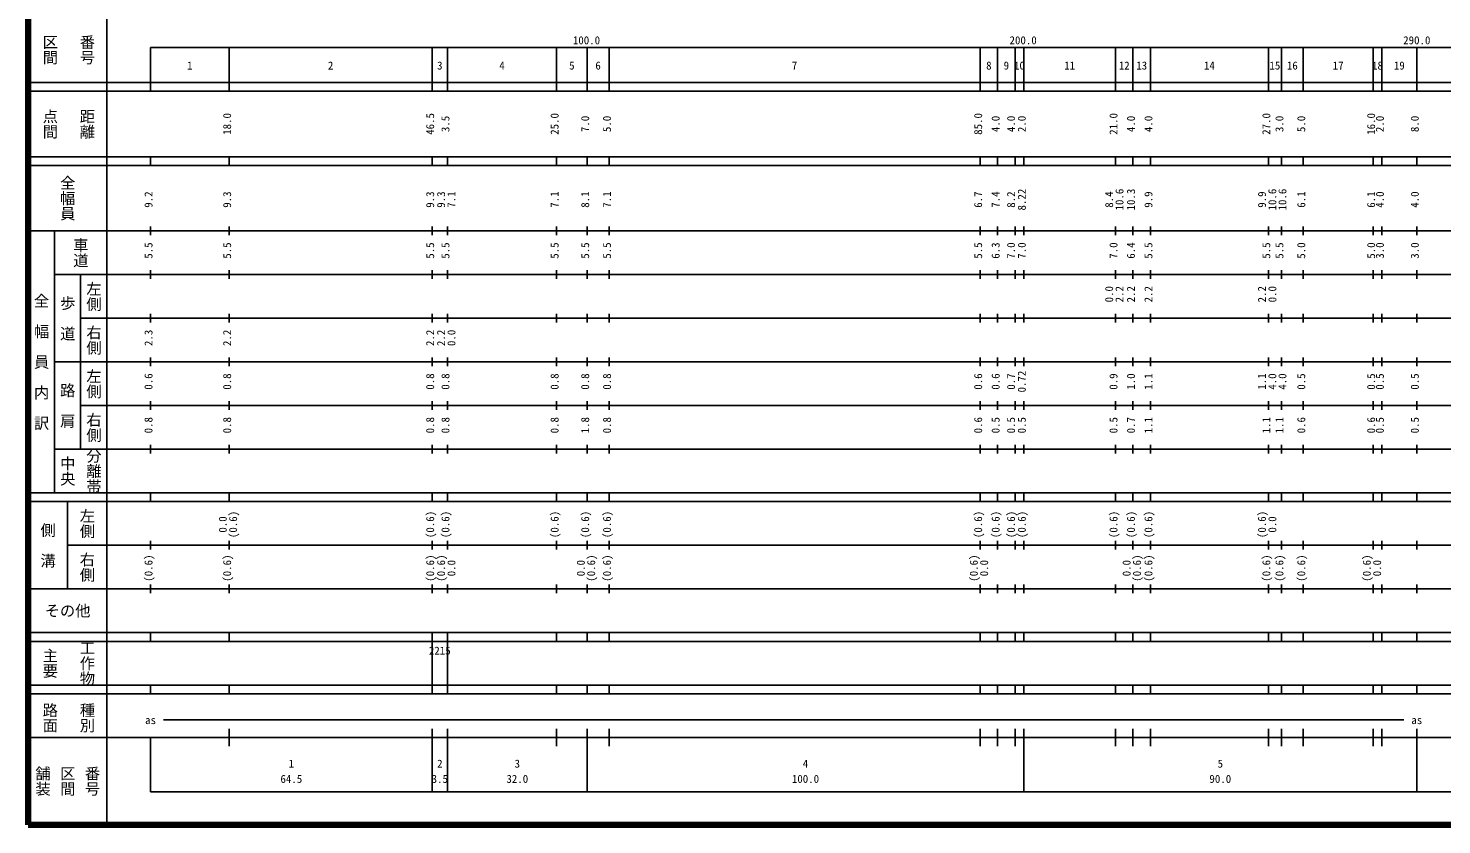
# Model space of a CAD drawing. Units: millimetres on the paper, enlarged 1000 times. Extents: x 40000 to 680000, y 20000 to 380000.
# Drawn here: x 40000 to 363711, y 20000 to 202409 of the extents above; entities that cross this region are included whole.
import ezdxf
from ezdxf.enums import TextEntityAlignment as Align

# ---------------------------------------------------------------- set-up
doc = ezdxf.new("R2010")
doc.units = ezdxf.units.MM
doc.header["$LTSCALE"] = 1000
doc.layers.add('M-TTL', color=2, linetype='Continuous', lineweight=140)
doc.layers.add('M-TTL-BAND', color=7, linetype='Continuous', lineweight=25)
doc.styles.add('@ＭＳ ゴシック', font='')
doc.styles.add('ＭＳ ゴシック', font='')
doc.styles.get('@ＭＳ ゴシック').set_extended_font_data('@MS Gothic')
doc.styles.get('ＭＳ ゴシック').set_extended_font_data('MS Gothic')

msp = doc.modelspace()

# ---------------------------------------------------------------- linework, layer by layer
at = {"layer": 'M-TTL'}
for p, q in [((40000, 380000), (40000, 20000)), ((40000, 20000), (680000, 20000))]:
    msp.add_line(p, q, dxfattribs=at)
at = {"layer": 'M-TTL-BAND'}
for p, q in [((58000, 370000), (58000, 20000)), ((68000, 198000), (579000, 198000)), ((68000, 198000), (68000, 188000)), ((86000, 188000), (86000, 198000)), ((132500, 188000), (132500, 198000)), ((136000, 188000), (136000, 198000)), ((161000, 188000), (161000, 198000)), ((168000, 188000), (168000, 198000)), ((173000, 188000), (173000, 198000)), ((258000, 188000), (258000, 198000)), ((262000, 188000), (262000, 198000)), ((266000, 188000), (266000, 198000)), ((268000, 188000), (268000, 198000)), ((289000, 188000), (289000, 198000)), ((293000, 188000), (293000, 198000)), ((297000, 188000), (297000, 198000)), ((324000, 188000), (324000, 198000)), ((327000, 188000), (327000, 198000)), ((332000, 188000), (332000, 198000)), ((348000, 188000), (348000, 198000)), ((350000, 188000), (350000, 198000)), ((358000, 188000), (358000, 198000)), ((40000, 190000), (579000, 190000)), ((40000, 188000), (579000, 188000)), ((40000, 173000), (579000, 173000)), ((68000, 171000), (68000, 173000)), ((86000, 171000), (86000, 173000)), ((132500, 171000), (132500, 173000)), ((136000, 171000), (136000, 173000)), ((161000, 171000), (161000, 173000)), ((168000, 171000), (168000, 173000)), ((173000, 171000), (173000, 173000)), ((258000, 171000), (258000, 173000)), ((262000, 171000), (262000, 173000)), ((266000, 171000), (266000, 173000)), ((268000, 171000), (268000, 173000)), ((289000, 171000), (289000, 173000)), ((293000, 171000), (293000, 173000)), ((297000, 171000), (297000, 173000)), ((324000, 171000), (324000, 173000)), ((327000, 171000), (327000, 173000)), ((332000, 171000), (332000, 173000)), ((348000, 171000), (348000, 173000)), ((350000, 171000), (350000, 173000)), ((358000, 171000), (358000, 173000)), ((40000, 171000), (579000, 171000)), ((40000, 156000), (579000, 156000)), ((46000, 96000), (46000, 156000)), ((68000, 155000), (68000, 157000)), ((86000, 155000), (86000, 157000)), ((132500, 155000), (132500, 157000)), ((136000, 155000), (136000, 157000)), ((161000, 155000), (161000, 157000)), ((168000, 155000), (168000, 157000)), ((173000, 155000), (173000, 157000)), ((258000, 155000), (258000, 157000)), ((262000, 155000), (262000, 157000)), ((266000, 155000), (266000, 157000)), ((268000, 155000), (268000, 157000)), ((289000, 155000), (289000, 157000)), ((293000, 155000), (293000, 157000)), ((297000, 155000), (297000, 157000)), ((324000, 155000), (324000, 157000)), ((327000, 155000), (327000, 157000)), ((332000, 155000), (332000, 157000)), ((348000, 155000), (348000, 157000)), ((350000, 155000), (350000, 157000)), ((358000, 155000), (358000, 157000)), ((46000, 146000), (579000, 146000)), ((52000, 146000), (52000, 106000)), ((68000, 145000), (68000, 147000)), ((86000, 145000), (86000, 147000)), ((132500, 145000), (132500, 147000)), ((136000, 145000), (136000, 147000)), ((161000, 145000), (161000, 147000)), ((168000, 145000), (168000, 147000)), ((173000, 145000), (173000, 147000)), ((258000, 145000), (258000, 147000)), ((262000, 145000), (262000, 147000)), ((266000, 145000), (266000, 147000)), ((268000, 145000), (268000, 147000)), ((289000, 145000), (289000, 147000)), ((293000, 145000), (293000, 147000)), ((297000, 145000), (297000, 147000)), ((324000, 145000), (324000, 147000)), ((327000, 145000), (327000, 147000)), ((332000, 145000), (332000, 147000)), ((348000, 145000), (348000, 147000)), ((350000, 145000), (350000, 147000)), ((358000, 145000), (358000, 147000)), ((52000, 136000), (579000, 136000)), ((68000, 135000), (68000, 137000)), ((86000, 135000), (86000, 137000)), ((132500, 135000), (132500, 137000)), ((136000, 135000), (136000, 137000)), ((161000, 135000), (161000, 137000)), ((168000, 135000), (168000, 137000)), ((173000, 135000), (173000, 137000)), ((258000, 135000), (258000, 137000)), ((262000, 135000), (262000, 137000)), ((266000, 135000), (266000, 137000)), ((268000, 135000), (268000, 137000)), ((289000, 135000), (289000, 137000)), ((293000, 135000), (293000, 137000)), ((297000, 135000), (297000, 137000)), ((324000, 135000), (324000, 137000)), ((327000, 135000), (327000, 137000)), ((332000, 135000), (332000, 137000)), ((348000, 135000), (348000, 137000)), ((350000, 135000), (350000, 137000)), ((358000, 135000), (358000, 137000)), ((68000, 125000), (68000, 127000)), ((86000, 125000), (86000, 127000)), ((132500, 125000), (132500, 127000)), ((136000, 125000), (136000, 127000)), ((161000, 125000), (161000, 127000)), ((168000, 125000), (168000, 127000)), ((173000, 125000), (173000, 127000)), ((258000, 125000), (258000, 127000)), ((262000, 125000), (262000, 127000)), ((266000, 125000), (266000, 127000)), ((268000, 125000), (268000, 127000)), ((289000, 125000), (289000, 127000)), ((293000, 125000), (293000, 127000)), ((297000, 125000), (297000, 127000)), ((324000, 125000), (324000, 127000)), ((327000, 125000), (327000, 127000)), ((332000, 125000), (332000, 127000)), ((348000, 125000), (348000, 127000)), ((350000, 125000), (350000, 127000)), ((358000, 125000), (358000, 127000)), ((46000, 126000), (579000, 126000)), ((68000, 115000), (68000, 117000)), ((86000, 115000), (86000, 117000)), ((132500, 115000), (132500, 117000)), ((136000, 115000), (136000, 117000)), ((161000, 115000), (161000, 117000)), ((168000, 115000), (168000, 117000)), ((173000, 115000), (173000, 117000)), ((258000, 115000), (258000, 117000)), ((262000, 115000), (262000, 117000)), ((266000, 115000), (266000, 117000)), ((268000, 115000), (268000, 117000)), ((289000, 115000), (289000, 117000)), ((293000, 115000), (293000, 117000)), ((297000, 115000), (297000, 117000)), ((324000, 115000), (324000, 117000)), ((327000, 115000), (327000, 117000)), ((332000, 115000), (332000, 117000)), ((348000, 115000), (348000, 117000)), ((350000, 115000), (350000, 117000)), ((358000, 115000), (358000, 117000)), ((52000, 116000), (579000, 116000)), ((68000, 105000), (68000, 107000)), ((86000, 105000), (86000, 107000)), ((132500, 105000), (132500, 107000)), ((136000, 105000), (136000, 107000)), ((161000, 105000), (161000, 107000)), ((168000, 105000), (168000, 107000)), ((173000, 105000), (173000, 107000)), ((258000, 105000), (258000, 107000)), ((262000, 105000), (262000, 107000)), ((266000, 105000), (266000, 107000)), ((268000, 105000), (268000, 107000)), ((289000, 105000), (289000, 107000)), ((293000, 105000), (293000, 107000)), ((297000, 105000), (297000, 107000)), ((324000, 105000), (324000, 107000)), ((327000, 105000), (327000, 107000)), ((332000, 105000), (332000, 107000)), ((348000, 105000), (348000, 107000)), ((350000, 105000), (350000, 107000)), ((358000, 105000), (358000, 107000)), ((46000, 106000), (579000, 106000)), ((40000, 96000), (579000, 96000)), ((40000, 94000), (579000, 94000)), ((49000, 94000), (49000, 74000)), ((68000, 94000), (68000, 96000)), ((86000, 94000), (86000, 96000)), ((132500, 94000), (132500, 96000)), ((136000, 94000), (136000, 96000)), ((161000, 94000), (161000, 96000)), ((168000, 94000), (168000, 96000)), ((173000, 94000), (173000, 96000)), ((258000, 94000), (258000, 96000)), ((262000, 94000), (262000, 96000)), ((266000, 94000), (266000, 96000)), ((268000, 94000), (268000, 96000)), ((289000, 94000), (289000, 96000)), ((293000, 94000), (293000, 96000)), ((297000, 94000), (297000, 96000)), ((324000, 94000), (324000, 96000)), ((327000, 94000), (327000, 96000)), ((332000, 94000), (332000, 96000)), ((348000, 94000), (348000, 96000)), ((350000, 94000), (350000, 96000)), ((358000, 94000), (358000, 96000)), ((68000, 83000), (68000, 85000)), ((86000, 83000), (86000, 85000)), ((132500, 83000), (132500, 85000)), ((136000, 83000), (136000, 85000)), ((161000, 83000), (161000, 85000)), ((168000, 83000), (168000, 85000)), ((173000, 83000), (173000, 85000)), ((258000, 83000), (258000, 85000)), ((262000, 83000), (262000, 85000)), ((266000, 83000), (266000, 85000)), ((268000, 83000), (268000, 85000)), ((289000, 83000), (289000, 85000)), ((293000, 83000), (293000, 85000)), ((297000, 83000), (297000, 85000)), ((324000, 83000), (324000, 85000)), ((327000, 83000), (327000, 85000)), ((332000, 83000), (332000, 85000)), ((348000, 83000), (348000, 85000)), ((350000, 83000), (350000, 85000)), ((358000, 83000), (358000, 85000)), ((49000, 84000), (579000, 84000)), ((68000, 73000), (68000, 75000)), ((86000, 73000), (86000, 75000)), ((132500, 73000), (132500, 75000)), ((136000, 73000), (136000, 75000)), ((161000, 73000), (161000, 75000)), ((168000, 73000), (168000, 75000)), ((173000, 73000), (173000, 75000)), ((258000, 73000), (258000, 75000)), ((262000, 73000), (262000, 75000)), ((266000, 73000), (266000, 75000)), ((268000, 73000), (268000, 75000)), ((289000, 73000), (289000, 75000)), ((293000, 73000), (293000, 75000)), ((297000, 73000), (297000, 75000)), ((324000, 73000), (324000, 75000)), ((327000, 73000), (327000, 75000)), ((332000, 73000), (332000, 75000)), ((348000, 73000), (348000, 75000)), ((350000, 73000), (350000, 75000)), ((358000, 73000), (358000, 75000)), ((40000, 74000), (579000, 74000)), ((40000, 64000), (579000, 64000)), ((40000, 62000), (579000, 62000)), ((68000, 62000), (68000, 64000)), ((86000, 62000), (86000, 64000)), ((132500, 62000), (132500, 64000)), ((132500, 52000), (132500, 62000)), ((136000, 62000), (136000, 64000)), ((136000, 52000), (136000, 62000)), ((161000, 62000), (161000, 64000)), ((168000, 62000), (168000, 64000)), ((173000, 62000), (173000, 64000)), ((258000, 62000), (258000, 64000)), ((262000, 62000), (262000, 64000)), ((266000, 62000), (266000, 64000)), ((268000, 62000), (268000, 64000)), ((289000, 62000), (289000, 64000)), ((293000, 62000), (293000, 64000)), ((297000, 62000), (297000, 64000)), ((324000, 62000), (324000, 64000)), ((327000, 62000), (327000, 64000)), ((332000, 62000), (332000, 64000)), ((348000, 62000), (348000, 64000)), ((350000, 62000), (350000, 64000)), ((358000, 62000), (358000, 64000)), ((40000, 52000), (579000, 52000)), ((68000, 50000), (68000, 52000)), ((86000, 50000), (86000, 52000)), ((132500, 50000), (132500, 52000)), ((136000, 50000), (136000, 52000)), ((161000, 50000), (161000, 52000)), ((168000, 50000), (168000, 52000)), ((173000, 50000), (173000, 52000)), ((258000, 50000), (258000, 52000)), ((262000, 50000), (262000, 52000)), ((266000, 50000), (266000, 52000)), ((268000, 50000), (268000, 52000)), ((289000, 50000), (289000, 52000)), ((293000, 50000), (293000, 52000)), ((297000, 50000), (297000, 52000)), ((324000, 50000), (324000, 52000)), ((327000, 50000), (327000, 52000)), ((332000, 50000), (332000, 52000)), ((348000, 50000), (348000, 52000)), ((350000, 50000), (350000, 52000)), ((358000, 50000), (358000, 52000)), ((40000, 50000), (579000, 50000)), ((71000, 44000), (355000, 44000)), ((40000, 40000), (579000, 40000)), ((68000, 40000), (68000, 27500)), ((86000, 38000), (86000, 42000)), ((132500, 27500), (132500, 42000)), ((136000, 27500), (136000, 42000)), ((161000, 38000), (161000, 42000)), ((168000, 27500), (168000, 42000)), ((173000, 38000), (173000, 42000)), ((258000, 38000), (258000, 42000)), ((262000, 38000), (262000, 42000)), ((266000, 38000), (266000, 42000)), ((268000, 27500), (268000, 42000)), ((289000, 38000), (289000, 42000)), ((293000, 38000), (293000, 42000)), ((297000, 38000), (297000, 42000)), ((324000, 38000), (324000, 42000)), ((327000, 38000), (327000, 42000)), ((332000, 38000), (332000, 42000)), ((348000, 38000), (348000, 42000)), ((350000, 38000), (350000, 42000)), ((358000, 27500), (358000, 42000)), ((68000, 27500), (579000, 27500))]:
    msp.add_line(p, q, dxfattribs=at)

# ---------------------------------------------------------------- texts
at = {"layer": 'M-TTL-BAND', "style": '@ＭＳ ゴシック'}
for s, p in [('番号', (53500, 197500)), ('区間', (45000, 197500)), ('点間', (45000, 180500)), ('距離', (53500, 180500)), ('全幅員', (49000, 163500)), ('車道', (52000, 151000)), ('左側', (55000, 141000)), ('全\u3000幅\u3000員\u3000内\u3000訳', (43000, 126000)), ('歩\u3000道', (49000, 136000)), ('右側', (55000, 131000)), ('左側', (55000, 121000)), ('路\u3000肩', (49000, 116000)), ('右側', (55000, 111000)), ('中央', (49000, 101000)), ('分離帯', (55000, 101000)), ('左側', (53500, 89000)), ('側\u3000溝', (44500, 84000)), ('右側', (53500, 79000)), ('工作物', (53500, 57000)), ('主要', (45000, 57000)), ('路面', (45000, 44500)), ('種別', (53500, 44500)), ('舗装', (43333, 30000)), ('区間', (49000, 30000)), ('番号', (54667, 30000))]:
    msp.add_text(s, height=2566, rotation=270, dxfattribs=at).set_placement(p, align=Align.MIDDLE_CENTER)
at = {"layer": 'M-TTL-BAND', "style": 'ＭＳ ゴシック'}
for s, p in [('100.0', (167844, 198195)), ('200.0', (267844, 198195)), ('290.0', (358000, 198195)), ('1', (77000, 192405)), ('2', (109250, 192405)), ('3', (134250, 192405)), ('4', (148500, 192405)), ('5', (164500, 192405)), ('6', (170500, 192405)), ('7', (215500, 192405)), ('8', (260000, 192405)), ('9', (264000, 192405)), ('10', (267000, 192405)), ('11', (278500, 192405)), ('12', (291000, 192405)), ('13', (295000, 192405)), ('14', (310500, 192405)), ('15', (325500, 192405)), ('16', (329500, 192405)), ('17', (340000, 192405)), ('18', (349000, 192405)), ('19', (354000, 192405)), ('as', (68000, 42500)), ('as', (358000, 42500)), ('1', (100250, 32523)), ('2', (134250, 32523)), ('3', (152000, 32523)), ('4', (218000, 32523)), ('5', (313000, 32523)), ('64.5', (100250, 29033)), ('3.5', (134250, 29033)), ('32.0', (152000, 29033)), ('100.0', (218000, 29033)), ('90.0', (313000, 29033))]:
    msp.add_text(s, height=1833, dxfattribs=at).set_placement(p, align=Align.BOTTOM_CENTER)
for s, p in [('18.0', (87000, 180500)), ('46.5', (133500, 180500)), ('3.5', (137000, 180500)), ('25.0', (162000, 180500)), ('7.0', (169000, 180500)), ('5.0', (174000, 180500)), ('85.0', (259000, 180500)), ('4.0', (263000, 180500)), ('4.0', (266539, 180500)), ('2.0', (269000, 180500)), ('21.0', (290000, 180500)), ('4.0', (294000, 180500)), ('4.0', (298000, 180500)), ('27.0', (325000, 180500)), ('3.0', (328000, 180500)), ('5.0', (333000, 180500)), ('16.0', (349000, 180500)), ('2.0', (351000, 180500)), ('8.0', (359000, 180500)), ('8.22', (269000, 163174)), ('10.6', (291370, 163174)), ('10.3', (294000, 163174)), ('10.6', (326370, 163174)), ('10.6', (328685, 163174)), ('9.2', (69000, 163174)), ('9.3', (87000, 163174)), ('9.3', (133500, 163174)), ('9.3', (136000, 163174)), ('7.1', (138370, 163174)), ('7.1', (162000, 163174)), ('8.1', (169000, 163174)), ('7.1', (174000, 163174)), ('6.7', (259000, 163174)), ('7.4', (263000, 163174)), ('8.2', (266539, 163174)), ('8.4', (289000, 163174)), ('9.9', (298000, 163174)), ('9.9', (324000, 163174)), ('6.1', (333000, 163174)), ('6.1', (349000, 163174)), ('4.0', (351000, 163174)), ('4.0', (359000, 163174)), ('5.5', (69000, 151500)), ('5.5', (87000, 151500)), ('5.5', (133500, 151500)), ('5.5', (137000, 151500)), ('5.5', (162000, 151500)), ('5.5', (169000, 151500)), ('5.5', (174000, 151500)), ('5.5', (259000, 151500)), ('6.3', (263000, 151500)), ('7.0', (266539, 151500)), ('7.0', (269000, 151500)), ('7.0', (290000, 151500)), ('6.4', (294000, 151500)), ('5.5', (298000, 151500)), ('5.5', (325000, 151500)), ('5.5', (328000, 151500)), ('5.0', (333000, 151500)), ('5.0', (349000, 151500)), ('3.0', (351000, 151500)), ('3.0', (359000, 151500)), ('0.0', (289000, 141500)), ('2.2', (291370, 141500)), ('2.2', (294000, 141500)), ('2.2', (298000, 141500)), ('2.2', (324000, 141500)), ('0.0', (326370, 141500)), ('2.3', (69000, 131500)), ('2.2', (87000, 131500)), ('2.2', (133500, 131500)), ('2.2', (136000, 131500)), ('0.0', (138370, 131500)), ('0.6', (69000, 121500)), ('0.8', (87000, 121500)), ('0.8', (133500, 121500)), ('0.8', (137000, 121500)), ('0.8', (162000, 121500)), ('0.8', (169000, 121500)), ('0.8', (174000, 121500)), ('0.6', (259000, 121500)), ('0.6', (263000, 121500)), ('0.7', (266539, 121500)), ('0.72', (269000, 121500)), ('0.9', (290000, 121500)), ('1.0', (294000, 121500)), ('1.1', (298000, 121500)), ('1.1', (324000, 121500)), ('4.0', (326370, 121500)), ('4.0', (328685, 121500)), ('0.5', (333000, 121500)), ('0.5', (349000, 121500)), ('0.5', (351000, 121500)), ('0.5', (359000, 121500)), ('0.8', (69000, 111500)), ('0.8', (87000, 111500)), ('0.8', (133500, 111500)), ('0.8', (137000, 111500)), ('0.8', (162000, 111500)), ('1.8', (169000, 111500)), ('0.8', (174000, 111500)), ('0.6', (259000, 111500)), ('0.5', (263000, 111500)), ('0.5', (266539, 111500)), ('0.5', (269000, 111500)), ('0.5', (290000, 111500)), ('0.7', (294000, 111500)), ('1.1', (298000, 111500)), ('1.1', (325000, 111500)), ('1.1', (328000, 111500)), ('0.6', (333000, 111500)), ('0.6', (349000, 111500)), ('0.5', (351000, 111500)), ('0.5', (359000, 111500)), ('(0.6)', (88370, 88764)), ('(0.6)', (133500, 88764)), ('(0.6)', (137000, 88764)), ('(0.6)', (162000, 88764)), ('(0.6)', (169000, 88764)), ('(0.6)', (174000, 88764)), ('(0.6)', (259000, 88764)), ('(0.6)', (263000, 88764)), ('(0.6)', (266539, 88764)), ('(0.6)', (269000, 88764)), ('(0.6)', (290000, 88764)), ('(0.6)', (294000, 88764)), ('(0.6)', (298000, 88764)), ('(0.6)', (324000, 88764)), ('0.0', (86000, 88764)), ('0.0', (326370, 88764)), ('(0.6)', (69000, 78764)), ('(0.6)', (87000, 78764)), ('(0.6)', (133500, 78764)), ('(0.6)', (136000, 78764)), ('(0.6)', (170370, 78764)), ('(0.6)', (174000, 78764)), ('(0.6)', (258000, 78764)), ('(0.6)', (295370, 78764)), ('(0.6)', (298000, 78764)), ('(0.6)', (325000, 78764)), ('(0.6)', (328000, 78764)), ('(0.6)', (333000, 78764)), ('(0.6)', (348000, 78764)), ('0.0', (138370, 78764)), ('0.0', (168000, 78764)), ('0.0', (260370, 78764)), ('0.0', (293000, 78764)), ('0.0', (350370, 78764))]:
    msp.add_text(s, height=1833, rotation=90, dxfattribs=at).set_placement(p, align=Align.BOTTOM_CENTER)
msp.add_text('その他', height=2566, dxfattribs=at).set_placement((49000, 69000), align=Align.MIDDLE_CENTER)
msp.add_text('2215', height=1833, dxfattribs=at).set_placement((131750, 58405), align=Align.BOTTOM_LEFT)

doc.saveas('drawing.dxf')
